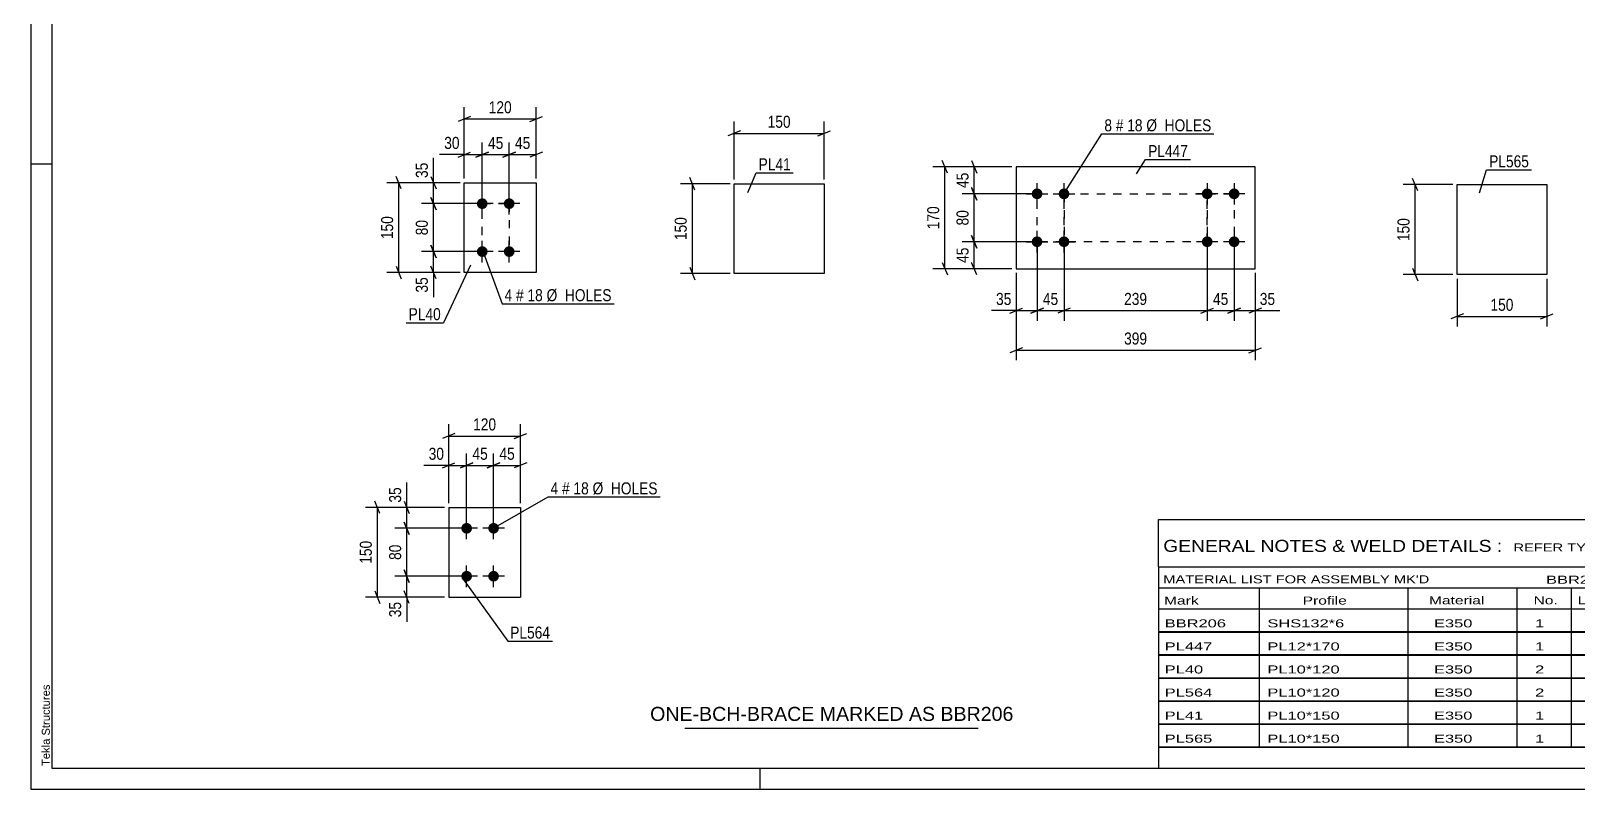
# Model space of a CAD drawing. Header units: millimetres. Extents: x 0 to 594, y 0 to 420.
# Drawn here: x 0 to 369.1, y 0 to 180.8 of the extents above; entities that cross this region are included whole.
import ezdxf

# ---------------------------------------------------------------- set-up
doc = ezdxf.new("R2010")
doc.units = ezdxf.units.MM
doc.linetypes.add('DXK_LINE_DOT2', pattern=[3.9198, 1.9599, -1.9599])
doc.styles.add('Arial', font='ARIAL.TTF', dxfattribs={"height": 0.2})
doc.styles.add('Arial Narrow', font='ARIALN.TTF', dxfattribs={"height": 0.2})

# ---------------------------------------------------------------- blocks, each defined once
blk = doc.blocks.new('Unknown-585636634-1129')
at = {"color": 5, "linetype": 'Continuous'}
for p, q in [((0, 420), (0, 0)), ((5, 415), (5, 5)), ((5, 149), (0, 149)), ((5, 5), (589, 5)), ((174, 0), (174, 5)), ((0, 0), (594, 0))]:
    blk.add_line(p, q, dxfattribs=at)
at = {"color": 174, "linetype": 'Continuous', "style": 'Arial'}
blk.add_text('Tekla Structures', height=1.9102, rotation=90, dxfattribs=at).set_placement((4.5, 5.5))
blk = doc.blocks.new('Part-585636634-3998 - 3997')
at = {"color": 2, "linetype": 'Continuous'}
for p, q in [((292.06, 148.38), (235.04, 148.38)), ((235.04, 148.38), (235.04, 124.1)), ((292.06, 124.1), (292.06, 148.38)), ((235.04, 124.1), (292.06, 124.1))]:
    blk.add_line(p, q, dxfattribs=at)
blk = doc.blocks.new('Bolt-585636634-3999 - 3997')
at = {"linetype": 'Continuous'}
for points in [[(280.63, 140.67, -1), (280.63, 143.24, -1)], [(287.06, 140.67, -1), (287.06, 143.24, -1)], [(280.63, 129.24, -1), (280.63, 131.81, -1)], [(287.06, 129.24, -1), (287.06, 131.81, -1)]]:
    blk.add_hatch(color=1, dxfattribs=at).paths.add_polyline_path(points)
at = {"color": 1, "linetype": 'Continuous'}
for p, q in [((280.63, 144.52), (280.63, 139.38)), ((287.06, 144.52), (287.06, 139.38)), ((283.2, 141.95), (278.06, 141.95)), ((289.63, 141.95), (284.49, 141.95)), ((280.63, 133.1), (280.63, 127.95)), ((287.06, 133.1), (287.06, 127.95)), ((283.2, 130.52), (278.06, 130.52)), ((289.63, 130.52), (284.49, 130.52))]:
    blk.add_line(p, q, dxfattribs=at)
blk = doc.blocks.new('Bolt-585636634-4000 - 3997')
at = {"linetype": 'Continuous'}
for points in [[(240.04, 143.24, -1), (240.04, 140.67, -1)], [(246.47, 143.24, -1), (246.47, 140.67, -1)], [(240.04, 131.81, -1), (240.04, 129.24, -1)], [(246.47, 131.81, -1), (246.47, 129.24, -1)]]:
    blk.add_hatch(color=1, dxfattribs=at).paths.add_polyline_path(points)
at = {"color": 1, "linetype": 'Continuous'}
for p, q in [((240.04, 139.38), (240.04, 144.52)), ((246.47, 139.38), (246.47, 144.52)), ((237.47, 141.95), (242.61, 141.95)), ((243.9, 141.95), (249.04, 141.95)), ((240.04, 127.95), (240.04, 133.1)), ((246.47, 127.95), (246.47, 133.1)), ((237.47, 130.52), (242.61, 130.52)), ((243.9, 130.52), (249.04, 130.52))]:
    blk.add_line(p, q, dxfattribs=at)
blk = doc.blocks.new('Bolt-585636634-1609 - 1588')
at = {"linetype": 'Continuous'}
for points in [[(107.67, 138.32, -1), (107.67, 140.89, -1)], [(114.1, 138.32, -1), (114.1, 140.89, -1)], [(107.67, 126.89, -1), (107.67, 129.46, -1)], [(114.1, 126.89, -1), (114.1, 129.46, -1)]]:
    blk.add_hatch(color=1, dxfattribs=at).paths.add_polyline_path(points)
at = {"color": 1, "linetype": 'Continuous'}
for p, q in [((107.67, 137.03), (107.67, 142.18)), ((114.1, 137.03), (114.1, 142.18)), ((110.24, 139.61), (105.1, 139.61)), ((116.67, 139.61), (111.53, 139.61)), ((107.67, 125.61), (107.67, 130.75)), ((114.1, 125.61), (114.1, 130.75)), ((110.24, 128.18), (105.1, 128.18)), ((116.67, 128.18), (111.53, 128.18))]:
    blk.add_line(p, q, dxfattribs=at)
blk = doc.blocks.new('Part-585636634-1604 - 1588')
at = {"color": 2, "linetype": 'Continuous'}
for p, q in [((103.39, 123.18), (103.39, 144.61)), ((103.39, 144.61), (120.53, 144.61)), ((120.53, 144.61), (120.53, 123.18)), ((120.53, 123.18), (103.39, 123.18))]:
    blk.add_line(p, q, dxfattribs=at)
blk = doc.blocks.new('Bolt-585636634-4008 - 4006')
at = {"linetype": 'Continuous'}
for points in [[(103.95, 60.9, -1), (103.95, 63.47, -1)], [(110.38, 60.9, -1), (110.38, 63.47, -1)], [(103.95, 49.47, -1), (103.95, 52.04, -1)], [(110.38, 49.47, -1), (110.38, 52.04, -1)]]:
    blk.add_hatch(color=1, dxfattribs=at).paths.add_polyline_path(points)
at = {"color": 1, "linetype": 'Continuous'}
for p, q in [((103.95, 59.61), (103.95, 64.76)), ((110.38, 59.61), (110.38, 64.76)), ((106.53, 62.18), (101.38, 62.18)), ((112.95, 62.18), (107.81, 62.18)), ((103.95, 48.18), (103.95, 53.33)), ((110.38, 48.18), (110.38, 53.33)), ((106.53, 50.76), (101.38, 50.76)), ((112.95, 50.76), (107.81, 50.76))]:
    blk.add_line(p, q, dxfattribs=at)
blk = doc.blocks.new('Part-585636634-4007 - 4006')
at = {"color": 2, "linetype": 'Continuous'}
for p, q in [((99.67, 67.18), (99.67, 45.76)), ((99.67, 67.18), (116.81, 67.18)), ((116.81, 67.18), (116.81, 45.76)), ((99.67, 45.76), (116.81, 45.76))]:
    blk.add_line(p, q, dxfattribs=at)
blk = doc.blocks.new('Part-585636634-1564 - 1548')
at = {"color": 2, "linetype": 'Continuous'}
for p, q in [((167.8, 144.36), (189.23, 144.36)), ((167.8, 122.94), (167.8, 144.36)), ((189.23, 144.36), (189.23, 122.94)), ((189.23, 122.94), (167.8, 122.94))]:
    blk.add_line(p, q, dxfattribs=at)
blk = doc.blocks.new('Part-585636634-4016 - 4015')
at = {"color": 2, "linetype": 'Continuous'}
for p, q in [((340.25, 144.14), (361.67, 144.14)), ((340.25, 122.71), (340.25, 144.14)), ((361.67, 144.14), (361.67, 122.71)), ((361.67, 122.71), (340.25, 122.71))]:
    blk.add_line(p, q, dxfattribs=at)
blk = doc.blocks.new('Rectangle-585636634-4349 - 3997')
at = {"color": 1, "linetype": 'DXK_LINE_DOT2'}
blk.add_lwpolyline([(240.04, 141.95), (246.47, 141.95), (246.47, 130.52), (240.04, 130.52), (240.04, 141.95)], close=True, dxfattribs=at)
blk = doc.blocks.new('Rectangle-585636634-1724 - 1588')
at = {"color": 1, "linetype": 'DXK_LINE_DOT2'}
blk.add_lwpolyline([(107.67, 139.61), (114.1, 139.61), (114.1, 128.18), (107.67, 128.18), (107.67, 139.61)], close=True, dxfattribs=at)
blk = doc.blocks.new('Rectangle-585636634-4359 - 3997')
at = {"color": 1, "linetype": 'DXK_LINE_DOT2'}
blk.add_lwpolyline([(246.47, 141.95), (280.63, 141.95), (280.63, 130.52), (246.47, 130.52), (246.47, 141.95)], close=True, dxfattribs=at)
blk = doc.blocks.new('Rectangle-585636634-4369 - 3997')
at = {"color": 1, "linetype": 'DXK_LINE_DOT2'}
blk.add_lwpolyline([(280.63, 141.95), (287.06, 141.95), (287.06, 130.52), (280.63, 130.52), (280.63, 141.95)], close=True, dxfattribs=at)
blk = doc.blocks.new('StraightDimension-585636634-4061 - 3997')
at = {"color": 7, "linetype": 'Continuous'}
for p, q in [((234.04, 148.38), (215.19, 148.38)), ((218.64, 146.88), (217.44, 149.88)), ((218.04, 124.1), (218.04, 148.38)), ((217.44, 125.6), (218.64, 122.6)), ((234.04, 124.1), (215.19, 124.1))]:
    blk.add_line(p, q, dxfattribs=at)
at = {"color": 0}
blk.add_wipeout([(217.29, 139.58), (213.09, 139.58), (213.09, 132.9), (217.29, 132.9)], dxfattribs=at)
at = {"color": 3, "style": 'Arial Narrow'}
blk.add_text('170', height=2.863, rotation=90.0002, dxfattribs=at).set_placement((216.69, 133.5))
blk = doc.blocks.new('StraightDimension-585636634-4021 - 3997')
at = {"color": 7, "linetype": 'Continuous'}
for p, q in [((287.06, 129.52), (287.06, 111.7)), ((292.06, 123.1), (292.06, 111.7)), ((285.56, 113.5), (288.56, 114.7)), ((293.56, 114.7), (290.56, 113.5)), ((287.06, 114.1), (292.06, 114.1))]:
    blk.add_line(p, q, dxfattribs=at)
at = {"color": 0}
blk.add_wipeout([(297.44, 114.85), (297.44, 119.05), (292.58, 119.05), (292.58, 114.85)], dxfattribs=at)
at = {"color": 7, "linetype": 'Continuous'}
blk.add_line((292.06, 114.1), (297.96, 114.1), dxfattribs=at)
blk.add_line((292.06, 114.1), (297.96, 114.1), dxfattribs=at)
at = {"color": 3, "style": 'Arial Narrow'}
blk.add_text('35', height=2.863, dxfattribs=at).set_placement((293.18, 115.45))
blk = doc.blocks.new('StraightDimension-585636634-4022 - 3997')
at = {"color": 7, "linetype": 'Continuous'}
for p, q in [((280.63, 129.52), (280.63, 111.7)), ((287.06, 129.52), (287.06, 111.7)), ((279.13, 113.5), (282.13, 114.7)), ((288.56, 114.7), (285.56, 113.5)), ((280.63, 114.1), (287.06, 114.1))]:
    blk.add_line(p, q, dxfattribs=at)
at = {"color": 0}
blk.add_wipeout([(286.27, 114.85), (286.27, 119.05), (281.42, 119.05), (281.42, 114.85)], dxfattribs=at)
at = {"color": 3, "style": 'Arial Narrow'}
blk.add_text('45', height=2.863, dxfattribs=at).set_placement((282.02, 115.45))
blk = doc.blocks.new('StraightDimension-585636634-4023 - 3997')
at = {"color": 7, "linetype": 'Continuous'}
for p, q in [((246.47, 129.52), (246.47, 111.7)), ((280.63, 129.52), (280.63, 111.7)), ((247.97, 114.7), (244.97, 113.5)), ((279.13, 113.5), (282.13, 114.7)), ((246.47, 114.1), (280.63, 114.1))]:
    blk.add_line(p, q, dxfattribs=at)
at = {"color": 0}
blk.add_wipeout([(266.89, 114.85), (266.89, 119.05), (260.21, 119.05), (260.21, 114.85)], dxfattribs=at)
at = {"color": 3, "style": 'Arial Narrow'}
blk.add_text('239', height=2.863, dxfattribs=at).set_placement((260.81, 115.45))
blk = doc.blocks.new('StraightDimension-585636634-4024 - 3997')
at = {"color": 7, "linetype": 'Continuous'}
for p, q in [((240.04, 129.52), (240.04, 111.7)), ((246.47, 129.52), (246.47, 111.7)), ((238.54, 113.5), (241.54, 114.7)), ((247.97, 114.7), (244.97, 113.5)), ((240.04, 114.1), (246.47, 114.1))]:
    blk.add_line(p, q, dxfattribs=at)
at = {"color": 0}
blk.add_wipeout([(245.68, 114.85), (245.68, 119.05), (240.83, 119.05), (240.83, 114.85)], dxfattribs=at)
at = {"color": 3, "style": 'Arial Narrow'}
blk.add_text('45', height=2.863, dxfattribs=at).set_placement((241.43, 115.45))
blk = doc.blocks.new('StraightDimension-585636634-4025 - 3997')
at = {"color": 7, "linetype": 'Continuous'}
for p, q in [((240.04, 129.52), (240.04, 111.7)), ((235.04, 123.1), (235.04, 111.7)), ((233.54, 113.5), (236.54, 114.7)), ((241.54, 114.7), (238.54, 113.5)), ((235.04, 114.1), (240.04, 114.1))]:
    blk.add_line(p, q, dxfattribs=at)
at = {"color": 0}
blk.add_wipeout([(234.52, 114.85), (234.52, 119.05), (229.66, 119.05), (229.66, 114.85)], dxfattribs=at)
at = {"color": 7, "linetype": 'Continuous'}
blk.add_line((235.04, 114.1), (229.14, 114.1), dxfattribs=at)
blk.add_line((235.04, 114.1), (229.14, 114.1), dxfattribs=at)
at = {"color": 3, "style": 'Arial Narrow'}
blk.add_text('35', height=2.863, dxfattribs=at).set_placement((230.26, 115.45))
blk = doc.blocks.new('StraightDimension-585636634-4041 - 3997')
at = {"color": 7, "linetype": 'Continuous'}
for p, q in [((235.04, 123.1), (235.04, 102.26)), ((292.06, 123.1), (292.06, 102.26)), ((236.54, 105.26), (233.54, 104.06)), ((235.04, 104.66), (292.06, 104.66)), ((290.56, 104.06), (293.56, 105.26))]:
    blk.add_line(p, q, dxfattribs=at)
at = {"color": 0}
blk.add_wipeout([(266.89, 105.41), (266.89, 109.61), (260.21, 109.61), (260.21, 105.41)], dxfattribs=at)
at = {"color": 3, "style": 'Arial Narrow'}
blk.add_text('399', height=2.863, dxfattribs=at).set_placement((260.81, 106.01))
blk = doc.blocks.new('StraightDimension-585636634-4309 - 3997')
at = {"color": 7, "linetype": 'Continuous'}
for p, q in [((234.04, 148.38), (222.19, 148.38)), ((224.44, 149.88), (225.64, 146.88)), ((225.04, 141.95), (225.04, 148.38)), ((239.04, 141.95), (222.19, 141.95)), ((225.64, 140.45), (224.44, 143.45))]:
    blk.add_line(p, q, dxfattribs=at)
at = {"color": 0}
blk.add_wipeout([(224.29, 147.6), (220.09, 147.6), (220.09, 142.74), (224.29, 142.74)], dxfattribs=at)
at = {"color": 3, "style": 'Arial Narrow'}
blk.add_text('45', height=2.863, rotation=90.0002, dxfattribs=at).set_placement((223.69, 143.34))
blk = doc.blocks.new('StraightDimension-585636634-4310 - 3997')
at = {"color": 7, "linetype": 'Continuous'}
for p, q in [((239.04, 141.95), (222.19, 141.95)), ((224.44, 143.45), (225.64, 140.45)), ((225.04, 130.52), (225.04, 141.95)), ((239.04, 130.52), (222.19, 130.52)), ((225.64, 129.02), (224.44, 132.02))]:
    blk.add_line(p, q, dxfattribs=at)
at = {"color": 0}
blk.add_wipeout([(224.29, 138.67), (220.09, 138.67), (220.09, 133.81), (224.29, 133.81)], dxfattribs=at)
at = {"color": 3, "style": 'Arial Narrow'}
blk.add_text('80', height=2.863, rotation=90.0002, dxfattribs=at).set_placement((223.69, 134.41))
blk = doc.blocks.new('StraightDimension-585636634-4311 - 3997')
at = {"color": 7, "linetype": 'Continuous'}
for p, q in [((239.04, 130.52), (222.19, 130.52)), ((224.44, 132.02), (225.64, 129.02)), ((225.04, 124.1), (225.04, 130.52)), ((225.64, 122.6), (224.44, 125.6)), ((234.04, 124.1), (222.19, 124.1))]:
    blk.add_line(p, q, dxfattribs=at)
at = {"color": 0}
blk.add_wipeout([(224.29, 129.74), (220.09, 129.74), (220.09, 124.88), (224.29, 124.88)], dxfattribs=at)
at = {"color": 3, "style": 'Arial Narrow'}
blk.add_text('45', height=2.863, rotation=90.0002, dxfattribs=at).set_placement((223.69, 125.48))
blk = doc.blocks.new('StraightDimension-585636634-1624 - 1588')
at = {"color": 7, "linetype": 'Continuous'}
for p, q in [((95.44, 141.11), (96.64, 138.11)), ((106.67, 139.61), (93.19, 139.61)), ((96.04, 128.18), (96.04, 139.61)), ((96.64, 126.68), (95.44, 129.68)), ((106.67, 128.18), (93.19, 128.18))]:
    blk.add_line(p, q, dxfattribs=at)
at = {"color": 0}
blk.add_wipeout([(95.29, 136.32), (91.09, 136.32), (91.09, 131.46), (95.29, 131.46)], dxfattribs=at)
at = {"color": 3, "style": 'Arial Narrow'}
blk.add_text('80', height=2.863, rotation=90.0002, dxfattribs=at).set_placement((94.69, 132.06))
blk = doc.blocks.new('StraightDimension-585636634-1611 - 1588')
at = {"color": 7, "linetype": 'Continuous'}
for p, q in [((95.44, 129.68), (96.64, 126.68)), ((106.67, 128.18), (93.19, 128.18)), ((96.04, 123.18), (96.04, 128.18)), ((102.39, 123.18), (93.19, 123.18)), ((96.64, 121.68), (95.44, 124.68))]:
    blk.add_line(p, q, dxfattribs=at)
at = {"color": 0}
blk.add_wipeout([(95.29, 122.65), (91.09, 122.65), (91.09, 117.8), (95.29, 117.8)], dxfattribs=at)
at = {"color": 7, "linetype": 'Continuous'}
blk.add_line((96.04, 123.18), (96.04, 117.27), dxfattribs=at)
blk.add_line((96.04, 123.18), (96.04, 117.27), dxfattribs=at)
at = {"color": 3, "style": 'Arial Narrow'}
blk.add_text('35', height=2.863, rotation=90.0002, dxfattribs=at).set_placement((94.69, 118.4))
blk = doc.blocks.new('StraightDimension-585636634-1634 - 1588')
at = {"color": 7, "linetype": 'Continuous'}
for p, q in [((102.39, 144.61), (93.19, 144.61)), ((95.44, 146.11), (96.64, 143.11)), ((96.04, 139.61), (96.04, 144.61)), ((96.64, 138.11), (95.44, 141.11)), ((106.67, 139.61), (93.19, 139.61))]:
    blk.add_line(p, q, dxfattribs=at)
at = {"color": 0}
blk.add_wipeout([(95.29, 149.99), (91.09, 149.99), (91.09, 145.13), (95.29, 145.13)], dxfattribs=at)
at = {"color": 7, "linetype": 'Continuous'}
blk.add_line((96.04, 144.61), (96.04, 150.51), dxfattribs=at)
blk.add_line((96.04, 144.61), (96.04, 150.51), dxfattribs=at)
at = {"color": 3, "style": 'Arial Narrow'}
blk.add_text('35', height=2.863, rotation=90.0002, dxfattribs=at).set_placement((94.69, 145.73))
blk = doc.blocks.new('StraightDimension-585636634-1648 - 1588')
at = {"color": 7, "linetype": 'Continuous'}
for p, q in [((102.39, 144.61), (84.91, 144.61)), ((88.36, 143.11), (87.16, 146.11)), ((87.76, 123.18), (87.76, 144.61)), ((102.39, 123.18), (84.91, 123.18)), ((87.16, 124.68), (88.36, 121.68))]:
    blk.add_line(p, q, dxfattribs=at)
at = {"color": 0}
blk.add_wipeout([(87.01, 137.23), (82.81, 137.23), (82.81, 130.55), (87.01, 130.55)], dxfattribs=at)
at = {"color": 3, "style": 'Arial Narrow'}
blk.add_text('150', height=2.863, rotation=90.0002, dxfattribs=at).set_placement((86.41, 131.15))
blk = doc.blocks.new('StraightDimension-585636634-1665 - 1588')
at = {"color": 7, "linetype": 'Continuous'}
for p, q in [((112.6, 150.71), (115.6, 151.91)), ((114.1, 140.61), (114.1, 154.16)), ((122.03, 151.91), (119.03, 150.71)), ((120.53, 145.61), (120.53, 154.16)), ((114.1, 151.31), (120.53, 151.31))]:
    blk.add_line(p, q, dxfattribs=at)
at = {"color": 0}
blk.add_wipeout([(119.74, 152.06), (119.74, 156.26), (114.89, 156.26), (114.89, 152.06)], dxfattribs=at)
at = {"color": 3, "style": 'Arial Narrow'}
blk.add_text('45', height=2.863, dxfattribs=at).set_placement((115.49, 152.66))
blk = doc.blocks.new('StraightDimension-585636634-1681 - 1588')
at = {"color": 7, "linetype": 'Continuous'}
for p, q in [((106.17, 150.71), (109.17, 151.91)), ((107.67, 140.61), (107.67, 154.16)), ((115.6, 151.91), (112.6, 150.71)), ((114.1, 140.61), (114.1, 154.16)), ((107.67, 151.31), (114.1, 151.31))]:
    blk.add_line(p, q, dxfattribs=at)
at = {"color": 0}
blk.add_wipeout([(113.32, 152.06), (113.32, 156.26), (108.46, 156.26), (108.46, 152.06)], dxfattribs=at)
at = {"color": 3, "style": 'Arial Narrow'}
blk.add_text('45', height=2.863, dxfattribs=at).set_placement((109.06, 152.66))
blk = doc.blocks.new('StraightDimension-585636634-1691 - 1588')
at = {"color": 7, "linetype": 'Continuous'}
for p, q in [((101.89, 150.71), (104.89, 151.91)), ((103.39, 145.61), (103.39, 154.16)), ((109.17, 151.91), (106.17, 150.71)), ((107.67, 140.61), (107.67, 154.16)), ((103.39, 151.31), (107.67, 151.31))]:
    blk.add_line(p, q, dxfattribs=at)
at = {"color": 0}
blk.add_wipeout([(102.86, 152.06), (102.86, 156.26), (98.01, 156.26), (98.01, 152.06)], dxfattribs=at)
at = {"color": 7, "linetype": 'Continuous'}
blk.add_line((103.39, 151.31), (97.48, 151.31), dxfattribs=at)
blk.add_line((103.39, 151.31), (97.48, 151.31), dxfattribs=at)
at = {"color": 3, "style": 'Arial Narrow'}
blk.add_text('30', height=2.863, dxfattribs=at).set_placement((98.61, 152.66))
blk = doc.blocks.new('StraightDimension-585636634-1705 - 1588')
at = {"color": 7, "linetype": 'Continuous'}
for p, q in [((103.39, 145.61), (103.39, 162.66)), ((120.53, 145.61), (120.53, 162.66)), ((104.89, 160.41), (101.89, 159.21)), ((103.39, 159.81), (120.53, 159.81)), ((119.03, 159.21), (122.03, 160.41))]:
    blk.add_line(p, q, dxfattribs=at)
at = {"color": 0}
blk.add_wipeout([(115.3, 160.56), (115.3, 164.76), (108.62, 164.76), (108.62, 160.56)], dxfattribs=at)
at = {"color": 3, "style": 'Arial Narrow'}
blk.add_text('120', height=2.863, dxfattribs=at).set_placement((109.22, 161.16))
blk = doc.blocks.new('StraightDimension-585636634-4077 - 4006')
at = {"color": 7, "linetype": 'Continuous'}
for p, q in [((98.67, 67.18), (79.82, 67.18)), ((83.27, 65.68), (82.07, 68.68)), ((82.67, 45.76), (82.67, 67.18)), ((98.67, 45.76), (79.82, 45.76)), ((82.07, 47.26), (83.27, 44.26))]:
    blk.add_line(p, q, dxfattribs=at)
at = {"color": 0}
blk.add_wipeout([(81.92, 59.81), (77.72, 59.81), (77.72, 53.13), (81.92, 53.13)], dxfattribs=at)
at = {"color": 3, "style": 'Arial Narrow'}
blk.add_text('150', height=2.863, rotation=90.0002, dxfattribs=at).set_placement((81.32, 53.73))
blk = doc.blocks.new('StraightDimension-585636634-4065 - 4006')
at = {"color": 7, "linetype": 'Continuous'}
for p, q in [((98.67, 67.18), (86.82, 67.18)), ((89.07, 68.68), (90.27, 65.68)), ((89.67, 62.18), (89.67, 67.18)), ((90.27, 60.68), (89.07, 63.68)), ((102.95, 62.18), (86.82, 62.18))]:
    blk.add_line(p, q, dxfattribs=at)
at = {"color": 0}
blk.add_wipeout([(88.92, 72.57), (84.72, 72.57), (84.72, 67.71), (88.92, 67.71)], dxfattribs=at)
at = {"color": 7, "linetype": 'Continuous'}
blk.add_line((89.67, 67.18), (89.67, 73.09), dxfattribs=at)
blk.add_line((89.67, 67.18), (89.67, 73.09), dxfattribs=at)
at = {"color": 3, "style": 'Arial Narrow'}
blk.add_text('35', height=2.863, rotation=90.0002, dxfattribs=at).set_placement((88.32, 68.31))
blk = doc.blocks.new('StraightDimension-585636634-4066 - 4006')
at = {"color": 7, "linetype": 'Continuous'}
for p, q in [((89.07, 63.68), (90.27, 60.68)), ((102.95, 62.18), (86.82, 62.18)), ((89.67, 50.76), (89.67, 62.18)), ((90.27, 49.26), (89.07, 52.26)), ((102.95, 50.76), (86.82, 50.76))]:
    blk.add_line(p, q, dxfattribs=at)
at = {"color": 0}
blk.add_wipeout([(88.92, 58.9), (84.72, 58.9), (84.72, 54.04), (88.92, 54.04)], dxfattribs=at)
at = {"color": 3, "style": 'Arial Narrow'}
blk.add_text('80', height=2.863, rotation=90.0002, dxfattribs=at).set_placement((88.32, 54.64))
blk = doc.blocks.new('StraightDimension-585636634-4067 - 4006')
at = {"color": 7, "linetype": 'Continuous'}
for p, q in [((89.07, 52.26), (90.27, 49.26)), ((102.95, 50.76), (86.82, 50.76)), ((89.67, 45.76), (89.67, 50.76)), ((98.67, 45.76), (86.82, 45.76)), ((90.27, 44.26), (89.07, 47.26))]:
    blk.add_line(p, q, dxfattribs=at)
at = {"color": 0}
blk.add_wipeout([(88.92, 45.23), (84.72, 45.23), (84.72, 40.37), (88.92, 40.37)], dxfattribs=at)
at = {"color": 7, "linetype": 'Continuous'}
blk.add_line((89.67, 45.76), (89.67, 39.85), dxfattribs=at)
blk.add_line((89.67, 45.76), (89.67, 39.85), dxfattribs=at)
at = {"color": 3, "style": 'Arial Narrow'}
blk.add_text('35', height=2.863, rotation=90.0002, dxfattribs=at).set_placement((88.32, 40.97))
blk = doc.blocks.new('StraightDimension-585636634-4081 - 4006')
at = {"color": 7, "linetype": 'Continuous'}
for p, q in [((108.88, 76.58), (111.88, 77.78)), ((110.38, 63.18), (110.38, 80.03)), ((118.31, 77.78), (115.31, 76.58)), ((116.81, 68.18), (116.81, 80.03)), ((110.38, 77.18), (116.81, 77.18))]:
    blk.add_line(p, q, dxfattribs=at)
at = {"color": 0}
blk.add_wipeout([(116.02, 77.93), (116.02, 82.13), (111.17, 82.13), (111.17, 77.93)], dxfattribs=at)
at = {"color": 3, "style": 'Arial Narrow'}
blk.add_text('45', height=2.863, dxfattribs=at).set_placement((111.77, 78.53))
blk = doc.blocks.new('StraightDimension-585636634-4082 - 4006')
at = {"color": 7, "linetype": 'Continuous'}
for p, q in [((102.45, 76.58), (105.45, 77.78)), ((103.95, 63.18), (103.95, 80.03)), ((111.88, 77.78), (108.88, 76.58)), ((110.38, 63.18), (110.38, 80.03)), ((103.95, 77.18), (110.38, 77.18))]:
    blk.add_line(p, q, dxfattribs=at)
at = {"color": 0}
blk.add_wipeout([(109.6, 77.93), (109.6, 82.13), (104.74, 82.13), (104.74, 77.93)], dxfattribs=at)
at = {"color": 3, "style": 'Arial Narrow'}
blk.add_text('45', height=2.863, dxfattribs=at).set_placement((105.34, 78.53))
blk = doc.blocks.new('StraightDimension-585636634-4083 - 4006')
at = {"color": 7, "linetype": 'Continuous'}
for p, q in [((98.17, 76.58), (101.17, 77.78)), ((99.67, 68.18), (99.67, 80.03)), ((105.45, 77.78), (102.45, 76.58)), ((103.95, 63.18), (103.95, 80.03)), ((99.67, 77.18), (103.95, 77.18))]:
    blk.add_line(p, q, dxfattribs=at)
at = {"color": 0}
blk.add_wipeout([(99.14, 77.93), (99.14, 82.13), (94.29, 82.13), (94.29, 77.93)], dxfattribs=at)
at = {"color": 7, "linetype": 'Continuous'}
blk.add_line((99.67, 77.18), (93.76, 77.18), dxfattribs=at)
blk.add_line((99.67, 77.18), (93.76, 77.18), dxfattribs=at)
at = {"color": 3, "style": 'Arial Narrow'}
blk.add_text('30', height=2.863, dxfattribs=at).set_placement((94.89, 78.53))
blk = doc.blocks.new('StraightDimension-585636634-4093 - 4006')
at = {"color": 7, "linetype": 'Continuous'}
for p, q in [((99.67, 68.18), (99.67, 87.03)), ((116.81, 68.18), (116.81, 87.03)), ((101.17, 84.78), (98.17, 83.58)), ((99.67, 84.18), (116.81, 84.18)), ((115.31, 83.58), (118.31, 84.78))]:
    blk.add_line(p, q, dxfattribs=at)
at = {"color": 0}
blk.add_wipeout([(111.58, 84.93), (111.58, 89.13), (104.9, 89.13), (104.9, 84.93)], dxfattribs=at)
at = {"color": 3, "style": 'Arial Narrow'}
blk.add_text('120', height=2.863, dxfattribs=at).set_placement((105.5, 85.53))
blk = doc.blocks.new('StraightDimension-585636634-1566 - 1548')
at = {"color": 7, "linetype": 'Continuous'}
for p, q in [((167.8, 145.36), (167.8, 159.21)), ((189.23, 145.36), (189.23, 159.21)), ((169.3, 156.96), (166.3, 155.76)), ((167.8, 156.36), (189.23, 156.36)), ((187.73, 155.76), (190.73, 156.96))]:
    blk.add_line(p, q, dxfattribs=at)
at = {"color": 0}
blk.add_wipeout([(181.86, 157.11), (181.86, 161.31), (175.17, 161.31), (175.17, 157.11)], dxfattribs=at)
at = {"color": 3, "style": 'Arial Narrow'}
blk.add_text('150', height=2.863, dxfattribs=at).set_placement((175.77, 157.71))
blk = doc.blocks.new('StraightDimension-585636634-1577 - 1548')
at = {"color": 7, "linetype": 'Continuous'}
for p, q in [((166.8, 144.36), (154.95, 144.36)), ((158.4, 142.86), (157.2, 145.86)), ((157.8, 122.94), (157.8, 144.36)), ((166.8, 122.94), (154.95, 122.94)), ((157.2, 124.44), (158.4, 121.44))]:
    blk.add_line(p, q, dxfattribs=at)
at = {"color": 0}
blk.add_wipeout([(157.05, 136.99), (152.85, 136.99), (152.85, 130.31), (157.05, 130.31)], dxfattribs=at)
at = {"color": 3, "style": 'Arial Narrow'}
blk.add_text('150', height=2.863, rotation=90.0002, dxfattribs=at).set_placement((156.45, 130.91))
blk = doc.blocks.new('StraightDimension-585636634-4101 - 4015')
at = {"color": 7, "linetype": 'Continuous'}
for p, q in [((339.25, 144.14), (327.4, 144.14)), ((330.85, 142.64), (329.65, 145.64)), ((330.25, 122.71), (330.25, 144.14)), ((339.25, 122.71), (327.4, 122.71)), ((329.65, 124.21), (330.85, 121.21))]:
    blk.add_line(p, q, dxfattribs=at)
at = {"color": 0}
blk.add_wipeout([(329.5, 136.77), (325.3, 136.77), (325.3, 130.08), (329.5, 130.08)], dxfattribs=at)
at = {"color": 3, "style": 'Arial Narrow'}
blk.add_text('150', height=2.863, rotation=90.0002, dxfattribs=at).set_placement((328.9, 130.68))
blk = doc.blocks.new('StraightDimension-585636634-4097 - 4015')
at = {"color": 7, "linetype": 'Continuous'}
for p, q in [((340.25, 121.71), (340.25, 110.31)), ((361.67, 121.71), (361.67, 110.31)), ((341.75, 113.31), (338.75, 112.11)), ((340.25, 112.71), (361.67, 112.71)), ((360.17, 112.11), (363.17, 113.31))]:
    blk.add_line(p, q, dxfattribs=at)
at = {"color": 0}
blk.add_wipeout([(354.3, 113.46), (354.3, 117.66), (347.62, 117.66), (347.62, 113.46)], dxfattribs=at)
at = {"color": 3, "style": 'Arial Narrow'}
blk.add_text('150', height=2.863, dxfattribs=at).set_placement((348.22, 114.06))
blk = doc.blocks.new('Unknown-585636634-4475')
at = {"color": 7, "linetype": 'Continuous'}
for p, q in [((269, 64.25), (429, 64.25)), ((269, 53), (269, 64.25)), ((429, 64.25), (429, 53)), ((269, 53), (429, 53)), ((269, 53), (269, 48)), ((429, 53), (429, 48)), ((269, 48), (429, 48)), ((269, 48), (269, 43)), ((293, 48), (293, 43)), ((328.5, 48), (328.5, 43)), ((354.5, 48), (354.5, 43)), ((367.5, 48), (367.5, 43)), ((385, 48), (385, 43)), ((407, 48), (407, 43)), ((429, 48), (429, 43)), ((269, 43), (429, 43)), ((269, 42.95), (269, 37.55)), ((269, 42.95), (429, 42.95)), ((293, 43), (293, 37.5)), ((328.5, 43), (328.5, 37.5)), ((354.5, 43), (354.5, 37.5)), ((367.5, 43), (367.5, 37.5)), ((385, 43), (385, 37.5)), ((407, 43), (407, 37.5)), ((429, 42.95), (429, 37.55)), ((269, 37.55), (429, 37.55)), ((269, 37.45), (269, 32.05)), ((269, 37.45), (429, 37.45)), ((293, 37.5), (293, 32)), ((328.5, 37.5), (328.5, 32)), ((354.5, 37.5), (354.5, 32)), ((367.5, 37.5), (367.5, 32)), ((385, 37.5), (385, 32)), ((407, 37.5), (407, 32)), ((429, 37.45), (429, 32.05)), ((269, 32.05), (429, 32.05)), ((269, 31.95), (269, 26.55)), ((269, 31.95), (429, 31.95)), ((293, 32), (293, 26.5)), ((328.5, 32), (328.5, 26.5)), ((354.5, 32), (354.5, 26.5)), ((367.5, 32), (367.5, 26.5)), ((385, 32), (385, 26.5)), ((407, 32), (407, 26.5)), ((429, 31.95), (429, 26.55)), ((269, 26.55), (429, 26.55)), ((269, 26.45), (269, 21.05)), ((269, 26.45), (429, 26.45)), ((293, 26.5), (293, 21)), ((328.5, 26.5), (328.5, 21)), ((354.5, 26.5), (354.5, 21)), ((367.5, 26.5), (367.5, 21)), ((385, 26.5), (385, 21)), ((407, 26.5), (407, 21)), ((429, 26.45), (429, 21.05)), ((269, 21.05), (429, 21.05)), ((269, 20.95), (269, 15.55)), ((269, 20.95), (429, 20.95)), ((293, 21), (293, 15.5)), ((328.5, 21), (328.5, 15.5)), ((354.5, 21), (354.5, 15.5)), ((367.5, 21), (367.5, 15.5)), ((385, 21), (385, 15.5)), ((407, 21), (407, 15.5)), ((429, 20.95), (429, 15.55)), ((269, 15.55), (429, 15.55)), ((269, 15.45), (269, 10.05)), ((269, 15.45), (429, 15.45)), ((293, 15.5), (293, 10)), ((328.5, 15.5), (328.5, 10)), ((354.5, 15.5), (354.5, 10)), ((367.5, 15.5), (367.5, 10)), ((385, 15.5), (385, 10)), ((407, 15.5), (407, 10)), ((429, 15.45), (429, 10.05)), ((269, 10.05), (429, 10.05)), ((269, 10), (429, 10)), ((269, 10), (269, 5)), ((385, 10), (385, 5)), ((407, 10), (407, 5)), ((429, 10), (429, 5)), ((269, 5), (429, 5))]:
    blk.add_line(p, q, dxfattribs=at)
at = {"color": 7, "style": 'Arial Narrow'}
for s, height, width, p in [('GENERAL NOTES & WELD DETAILS :', 2.8633, 1.4, (270.15, 56.56)), ('REFER TYP DRAWING TYP-01', 1.9089, 1.6, (353.7, 56.66)), ("MATERIAL LIST FOR ASSEMBLY MK'D", 1.9089, 1.6, (270.15, 49.06)), ('BBR206', 1.909, 1.794707, (361.48, 48.97)), ('1', 1.91, 1.794707, (391.08, 49.06)), ('No. Required', 1.9089, 1.6, (400.41, 49.06)), ('Mark', 1.909, 1.7, (270.34, 44)), ('Profile', 1.909, 1.7, (303.41, 44)), ('Material', 1.909, 1.7, (333.54, 44.06)), ('No.', 1.909, 1.7, (358.5, 44.06)), ('Length', 1.909, 1.7, (369, 44.06)), ('Area', 1.909, 1.7, (391.5, 44.06)), ('Weight', 1.909, 1.7, (411, 44.06))]:
    blk.add_text(s, height=height, dxfattribs=dict(at, width=width)).set_placement(p)
at = {"color": 7, "linetype": 'Continuous', "style": 'Arial Narrow'}
for s, height, width, p in [('BBR206', 1.909, 1.794707, (270.5, 38.56)), ('SHS132*6', 1.909, 1.794707, (295, 38.56)), ('E350', 1.909, 1.794707, (334.74, 38.56)), ('1', 1.91, 1.794707, (358.86, 38.56)), ('2908', 1.909, 1.794707, (371.58, 38.56)), ('1.5', 1.909, 1.794707, (395.32, 38.56)), ('68.8', 1.909, 1.794707, (414.14, 38.56)), ('PL447', 1.909, 1.794707, (270.5, 33.06)), ('PL12*170', 1.909, 1.794707, (295, 33.06)), ('E350', 1.909, 1.794707, (334.74, 33.06)), ('1', 1.91, 1.794707, (358.86, 33.06)), ('399', 1.909, 1.794707, (373.77, 33.06)), ('0.1', 1.909, 1.794707, (395.32, 33.06)), ('6.4', 1.909, 1.794707, (416.33, 33.06)), ('PL40', 1.909, 1.794707, (270.5, 27.56)), ('PL10*120', 1.909, 1.794707, (295, 27.56)), ('E350', 1.909, 1.794707, (334.74, 27.56)), ('2', 1.91, 1.794707, (358.86, 27.56)), ('150', 1.909, 1.794707, (373.77, 27.56)), ('0.0', 1.909, 1.794707, (395.32, 27.56)), ('2.8', 1.909, 1.794707, (416.33, 27.56)), ('PL564', 1.909, 1.794707, (270.5, 22.06)), ('PL10*120', 1.909, 1.794707, (295, 22.06)), ('E350', 1.909, 1.794707, (334.74, 22.06)), ('2', 1.91, 1.794707, (358.86, 22.06)), ('150', 1.909, 1.794707, (373.77, 22.06)), ('0.0', 1.909, 1.794707, (395.32, 22.06)), ('2.8', 1.909, 1.794707, (416.33, 22.06)), ('PL41', 1.909, 1.794707, (270.5, 16.56)), ('PL10*150', 1.909, 1.794707, (295, 16.56)), ('E350', 1.909, 1.794707, (334.74, 16.56)), ('1', 1.91, 1.794707, (358.86, 16.56)), ('150', 1.909, 1.794707, (373.77, 16.56)), ('0.1', 1.909, 1.794707, (395.32, 16.56)), ('1.8', 1.909, 1.794707, (416.33, 16.56)), ('PL565', 1.909, 1.794707, (270.5, 11.06)), ('PL10*150', 1.909, 1.794707, (295, 11.06)), ('E350', 1.909, 1.794707, (334.74, 11.06)), ('1', 1.91, 1.794707, (358.86, 11.06)), ('150', 1.909, 1.794707, (373.77, 11.06)), ('0.1', 1.909, 1.794707, (395.32, 11.06)), ('1.8', 1.909, 1.794707, (416.33, 11.06)), ('Total', 1.909, 1.7, (371.33, 6.5)), ('2.0', 1.909, 1.794707, (394.83, 6.5)), ('84.4', 1.909, 1.794707, (414.14, 6.5))]:
    blk.add_text(s, height=height, dxfattribs=dict(at, width=width)).set_placement(p)
blk = doc.blocks.new('Unknown-585636634-4476')
at = {"color": 7, "linetype": 'Continuous'}
blk.add_line((156, 14.5), (226, 14.5), dxfattribs=at)
at = {"color": 7, "style": 'Arial'}
blk.add_text('ONE-BCH-BRACE MARKED AS BBR206', height=3.3428, dxfattribs=at).set_placement((147.73, 16.25))
blk = doc.blocks.new('MarkSet-585636634-4331 - 3997')
at = {"color": 0}
blk.add_wipeout([(257.93, 156.86), (257.93, 159.86), (256.1, 159.86), (256.1, 156.86)], dxfattribs=at)
blk.add_wipeout([(257.93, 156.86), (257.93, 159.86), (256.1, 159.86), (256.1, 156.86)], dxfattribs=at)
at = {"color": 7, "linetype": 'Continuous'}
blk.add_line((246.43, 141.95), (255.5, 156.26), dxfattribs=at)
at = {"color": 0}
blk.add_wipeout([(260.65, 156.86), (260.65, 159.86), (258.83, 159.86), (258.83, 156.86)], dxfattribs=at)
blk.add_wipeout([(260.65, 156.86), (260.65, 159.86), (258.83, 159.86), (258.83, 156.86)], dxfattribs=at)
at = {"color": 3, "style": 'Arial Narrow'}
blk.add_text('8', height=2.86, dxfattribs=at).set_placement((256.1, 156.86))
at = {"color": 0}
blk.add_wipeout([(265.21, 156.86), (265.21, 159.86), (261.55, 159.86), (261.55, 156.86)], dxfattribs=at)
blk.add_wipeout([(265.21, 156.86), (265.21, 159.86), (261.55, 159.86), (261.55, 156.86)], dxfattribs=at)
at = {"color": 3, "style": 'Arial Narrow'}
blk.add_text('#', height=2.86, dxfattribs=at).set_placement((258.83, 156.86))
at = {"color": 0}
blk.add_wipeout([(281.64, 156.86), (281.64, 159.86), (266.11, 159.86), (266.11, 156.86)], dxfattribs=at)
blk.add_wipeout([(281.64, 156.86), (281.64, 159.86), (266.11, 159.86), (266.11, 156.86)], dxfattribs=at)
at = {"color": 7, "linetype": 'Continuous'}
blk.add_line((255.5, 156.26), (282.24, 156.26), dxfattribs=at)
at = {"color": 3, "style": 'Arial Narrow'}
for s, p in [('18', (261.55, 156.86)), ('Ø  HOLES', (266.11, 156.86))]:
    blk.add_text(s, height=2.863, dxfattribs=at).set_placement(p)
blk = doc.blocks.new('Mark-585636634-4104 - 3997')
at = {"color": 0}
blk.add_wipeout([(276.04, 150.71), (276.04, 153.71), (266.54, 153.71), (266.54, 150.71)], dxfattribs=at)
blk.add_wipeout([(276.04, 150.71), (276.04, 153.71), (266.54, 153.71), (266.54, 150.71)], dxfattribs=at)
at = {"color": 30, "linetype": 'Continuous'}
for p, q in [((263.78, 146.72), (265.94, 150.11)), ((265.94, 150.11), (276.64, 150.11))]:
    blk.add_line(p, q, dxfattribs=at)
at = {"color": 3, "style": 'Arial Narrow'}
blk.add_text('PL447', height=2.863, dxfattribs=at).set_placement((266.54, 150.71))
blk = doc.blocks.new('Mark-585636634-1600 - 1588')
at = {"color": 0}
blk.add_wipeout([(97.79, 111.82), (97.79, 114.82), (90.11, 114.82), (90.11, 111.82)], dxfattribs=at)
blk.add_wipeout([(97.79, 111.82), (97.79, 114.82), (90.11, 114.82), (90.11, 111.82)], dxfattribs=at)
at = {"color": 30, "linetype": 'Continuous'}
for p in [(104.91, 124.94), (89.51, 111.22)]:
    blk.add_line(p, (98.39, 111.22), dxfattribs=at)
at = {"color": 3, "style": 'Arial Narrow'}
blk.add_text('PL40', height=2.863, dxfattribs=at).set_placement((90.11, 111.82))
blk = doc.blocks.new('Mark-585636634-1605 - 1588')
at = {"color": 0}
blk.add_wipeout([(114.83, 116.35), (114.83, 119.35), (113, 119.35), (113, 116.35)], dxfattribs=at)
blk.add_wipeout([(114.83, 116.35), (114.83, 119.35), (113, 119.35), (113, 116.35)], dxfattribs=at)
at = {"color": 7, "linetype": 'Continuous'}
blk.add_line((107.72, 128.49), (112.4, 115.75), dxfattribs=at)
at = {"color": 0}
blk.add_wipeout([(117.56, 116.35), (117.56, 119.35), (115.73, 119.35), (115.73, 116.35)], dxfattribs=at)
blk.add_wipeout([(117.56, 116.35), (117.56, 119.35), (115.73, 119.35), (115.73, 116.35)], dxfattribs=at)
at = {"color": 3, "style": 'Arial Narrow'}
blk.add_text('4', height=2.86, dxfattribs=at).set_placement((113, 116.35))
at = {"color": 0}
blk.add_wipeout([(122.12, 116.35), (122.12, 119.35), (118.46, 119.35), (118.46, 116.35)], dxfattribs=at)
blk.add_wipeout([(122.12, 116.35), (122.12, 119.35), (118.46, 119.35), (118.46, 116.35)], dxfattribs=at)
at = {"color": 3, "style": 'Arial Narrow'}
blk.add_text('#', height=2.86, dxfattribs=at).set_placement((115.73, 116.35))
at = {"color": 0}
blk.add_wipeout([(138.54, 116.35), (138.54, 119.35), (123.02, 119.35), (123.02, 116.35)], dxfattribs=at)
blk.add_wipeout([(138.54, 116.35), (138.54, 119.35), (123.02, 119.35), (123.02, 116.35)], dxfattribs=at)
at = {"color": 7, "linetype": 'Continuous'}
blk.add_line((112.4, 115.75), (139.14, 115.75), dxfattribs=at)
at = {"color": 3, "style": 'Arial Narrow'}
for s, p in [('18', (118.46, 116.35)), ('Ø  HOLES', (123.02, 116.35))]:
    blk.add_text(s, height=2.863, dxfattribs=at).set_placement(p)
blk = doc.blocks.new('Mark-585636634-4109 - 4006')
at = {"color": 0}
blk.add_wipeout([(123.85, 35.88), (123.85, 38.88), (114.35, 38.88), (114.35, 35.88)], dxfattribs=at)
blk.add_wipeout([(123.85, 35.88), (123.85, 38.88), (114.35, 38.88), (114.35, 35.88)], dxfattribs=at)
at = {"color": 30, "linetype": 'Continuous'}
for p, q in [((103.14, 50.08), (113.75, 35.28)), ((113.75, 35.28), (124.45, 35.28))]:
    blk.add_line(p, q, dxfattribs=at)
at = {"color": 3, "style": 'Arial Narrow'}
blk.add_text('PL564', height=2.863, dxfattribs=at).set_placement((114.35, 35.88))
blk = doc.blocks.new('Mark-585636634-4112 - 4006')
at = {"color": 0}
blk.add_wipeout([(125.8, 70.28), (125.8, 73.28), (123.97, 73.28), (123.97, 70.28)], dxfattribs=at)
blk.add_wipeout([(125.8, 70.28), (125.8, 73.28), (123.97, 73.28), (123.97, 70.28)], dxfattribs=at)
at = {"color": 7, "linetype": 'Continuous'}
blk.add_line((110.38, 62.18), (123.37, 69.68), dxfattribs=at)
at = {"color": 0}
blk.add_wipeout([(128.53, 70.28), (128.53, 73.28), (126.7, 73.28), (126.7, 70.28)], dxfattribs=at)
blk.add_wipeout([(128.53, 70.28), (128.53, 73.28), (126.7, 73.28), (126.7, 70.28)], dxfattribs=at)
at = {"color": 3, "style": 'Arial Narrow'}
blk.add_text('4', height=2.86, dxfattribs=at).set_placement((123.97, 70.28))
at = {"color": 0}
blk.add_wipeout([(133.09, 70.28), (133.09, 73.28), (129.43, 73.28), (129.43, 70.28)], dxfattribs=at)
blk.add_wipeout([(133.09, 70.28), (133.09, 73.28), (129.43, 73.28), (129.43, 70.28)], dxfattribs=at)
at = {"color": 3, "style": 'Arial Narrow'}
blk.add_text('#', height=2.86, dxfattribs=at).set_placement((126.7, 70.28))
at = {"color": 0}
blk.add_wipeout([(149.51, 70.28), (149.51, 73.28), (133.99, 73.28), (133.99, 70.28)], dxfattribs=at)
blk.add_wipeout([(149.51, 70.28), (149.51, 73.28), (133.99, 73.28), (133.99, 70.28)], dxfattribs=at)
at = {"color": 7, "linetype": 'Continuous'}
blk.add_line((123.37, 69.68), (150.11, 69.68), dxfattribs=at)
at = {"color": 3, "style": 'Arial Narrow'}
for s, p in [('18', (129.43, 70.28)), ('Ø  HOLES', (133.99, 70.28))]:
    blk.add_text(s, height=2.863, dxfattribs=at).set_placement(p)
blk = doc.blocks.new('Mark-585636634-1560 - 1548')
at = {"color": 0}
blk.add_wipeout([(181.28, 147.56), (181.28, 150.56), (173.61, 150.56), (173.61, 147.56)], dxfattribs=at)
blk.add_wipeout([(181.28, 147.56), (181.28, 150.56), (173.61, 150.56), (173.61, 147.56)], dxfattribs=at)
at = {"color": 30, "linetype": 'Continuous'}
for p, q in [((171.05, 142.28), (173.01, 146.96)), ((173.01, 146.96), (181.88, 146.96))]:
    blk.add_line(p, q, dxfattribs=at)
at = {"color": 3, "style": 'Arial Narrow'}
blk.add_text('PL41', height=2.863, dxfattribs=at).set_placement((173.61, 147.56))
blk = doc.blocks.new('Mark-585636634-4113 - 4015')
at = {"color": 0}
blk.add_wipeout([(357.4, 148.27), (357.4, 151.27), (347.9, 151.27), (347.9, 148.27)], dxfattribs=at)
blk.add_wipeout([(357.4, 148.27), (357.4, 151.27), (347.9, 151.27), (347.9, 148.27)], dxfattribs=at)
at = {"color": 30, "linetype": 'Continuous'}
for p, q in [((345.63, 142.17), (347.3, 147.67)), ((347.3, 147.67), (358, 147.67))]:
    blk.add_line(p, q, dxfattribs=at)
at = {"color": 3, "style": 'Arial Narrow'}
blk.add_text('PL565', height=2.863, dxfattribs=at).set_placement((347.9, 148.27))

msp = doc.modelspace()

# ---------------------------------------------------------------- block references
for name in ['Unknown-585636634-1129', 'Part-585636634-3998 - 3997', 'Part-585636634-1604 - 1588', 'Part-585636634-1564 - 1548', 'Bolt-585636634-4000 - 3997', 'Bolt-585636634-3999 - 3997', 'Part-585636634-4016 - 4015', 'Bolt-585636634-1609 - 1588', 'Rectangle-585636634-4349 - 3997', 'Rectangle-585636634-4359 - 3997', 'Rectangle-585636634-4369 - 3997', 'Rectangle-585636634-1724 - 1588', 'Part-585636634-4007 - 4006', 'Bolt-585636634-4008 - 4006', 'Unknown-585636634-4475', 'Unknown-585636634-4476']:
    msp.add_blockref(name, (0, 0))

# ---------------------------------------------------------------- next in the draw order: block references
for name in ['StraightDimension-585636634-1566 - 1548', 'MarkSet-585636634-4331 - 3997', 'StraightDimension-585636634-1665 - 1588', 'StraightDimension-585636634-4061 - 3997', 'Mark-585636634-4113 - 4015', 'StraightDimension-585636634-4101 - 4015', 'StraightDimension-585636634-1624 - 1588', 'StraightDimension-585636634-4021 - 3997', 'StraightDimension-585636634-4081 - 4006', 'StraightDimension-585636634-4077 - 4006']:
    msp.add_blockref(name, (0, 0))

# ---------------------------------------------------------------- next in the draw order: block references
for name in ['Mark-585636634-4104 - 3997', 'StraightDimension-585636634-1634 - 1588', 'Mark-585636634-1560 - 1548', 'StraightDimension-585636634-4309 - 3997', 'StraightDimension-585636634-1577 - 1548', 'StraightDimension-585636634-1611 - 1588', 'StraightDimension-585636634-4022 - 3997', 'StraightDimension-585636634-4097 - 4015', 'StraightDimension-585636634-4065 - 4006']:
    msp.add_blockref(name, (0, 0))

# ---------------------------------------------------------------- next in the draw order: block references
for name in ['StraightDimension-585636634-1681 - 1588', 'StraightDimension-585636634-1648 - 1588', 'StraightDimension-585636634-4023 - 3997', 'Mark-585636634-1605 - 1588', 'StraightDimension-585636634-4066 - 4006']:
    msp.add_blockref(name, (0, 0))

# ---------------------------------------------------------------- next in the draw order: block references
for name in ['StraightDimension-585636634-1691 - 1588', 'StraightDimension-585636634-4024 - 3997', 'Mark-585636634-1600 - 1588', 'StraightDimension-585636634-4082 - 4006', 'StraightDimension-585636634-4067 - 4006']:
    msp.add_blockref(name, (0, 0))

# ---------------------------------------------------------------- next in the draw order: block references
for name in ['StraightDimension-585636634-1705 - 1588', 'StraightDimension-585636634-4025 - 3997', 'StraightDimension-585636634-4083 - 4006', 'Mark-585636634-4109 - 4006']:
    msp.add_blockref(name, (0, 0))

# ---------------------------------------------------------------- next in the draw order: block references
for name in ['StraightDimension-585636634-4310 - 3997', 'StraightDimension-585636634-4041 - 3997', 'StraightDimension-585636634-4093 - 4006']:
    msp.add_blockref(name, (0, 0))

# ---------------------------------------------------------------- next in the draw order: block references
for name in ['StraightDimension-585636634-4311 - 3997', 'Mark-585636634-4112 - 4006']:
    msp.add_blockref(name, (0, 0))

doc.saveas('drawing.dxf')
